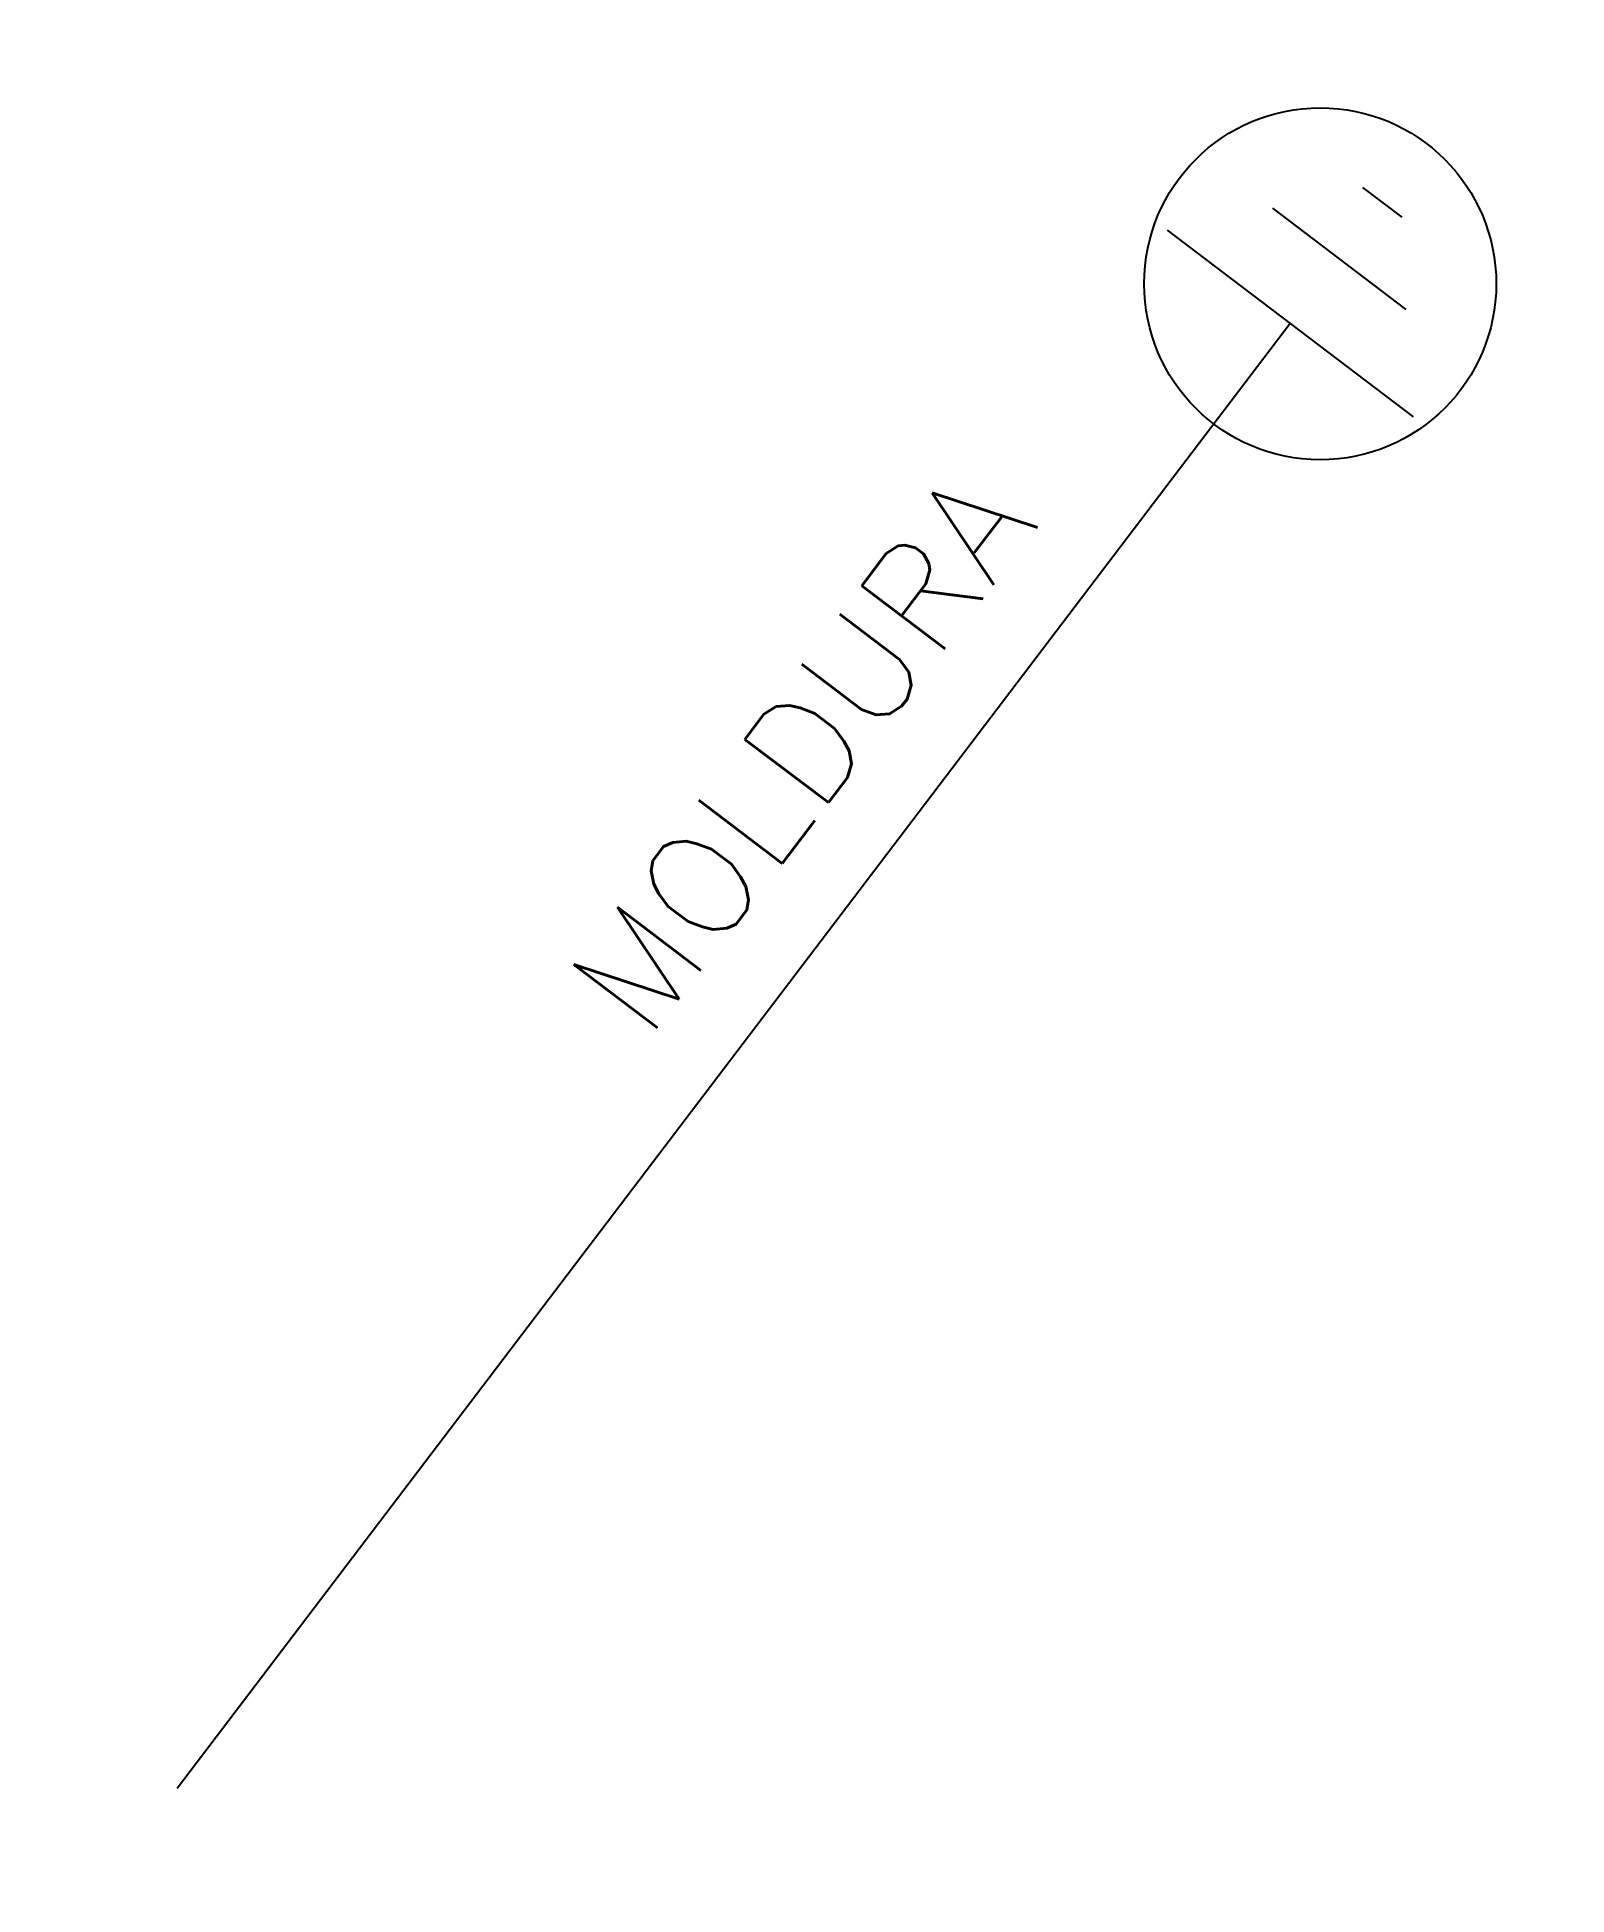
# Model space of a CAD drawing. Header units: millimetres. Extents: x -1.3 to 13.3, y -1 to 16.7.
import ezdxf

# ---------------------------------------------------------------- set-up
doc = ezdxf.new("R2010")
doc.units = ezdxf.units.MM
doc.layers.add('A_EUIPAMENTOS', color=2, linetype='Continuous')
doc.styles.add('ROMANS', font='ROMANS.shx', dxfattribs={"height": 1.8})

# ---------------------------------------------------------------- blocks, each defined once
blk = doc.blocks.new('ATERR PROJ')
at = {"lineweight": -3}
for p, q in [((-0.235, 19.024), (0.235, 19.024)), ((-0.8, 18.347), (0.8, 18.347)), ((-1.474, 17.571), (1.474, 17.571)), ((0, 17.571), (0, 0))]:
    blk.add_line(p, q, dxfattribs=at)
blk.add_circle((0, 18.046), 1.681)

msp = doc.modelspace()

# ---------------------------------------------------------------- block references
at = {"layer": 'A_EUIPAMENTOS', "rotation": 322.7881782418499}
msp.add_blockref('ATERR PROJ', (-0.005, -0.007), dxfattribs=at)

# ---------------------------------------------------------------- texts
at = {"insert": (3.679, 7.727), "char_height": 1, "attachment_point": 1, "rotation": 52.7882, "style": 'ROMANS'}
msp.add_mtext_dynamic_manual_height_columns('MOLDURA', width=23.48228, gutter_width=9, heights=[0], dxfattribs=at)

doc.saveas('drawing.dxf')
